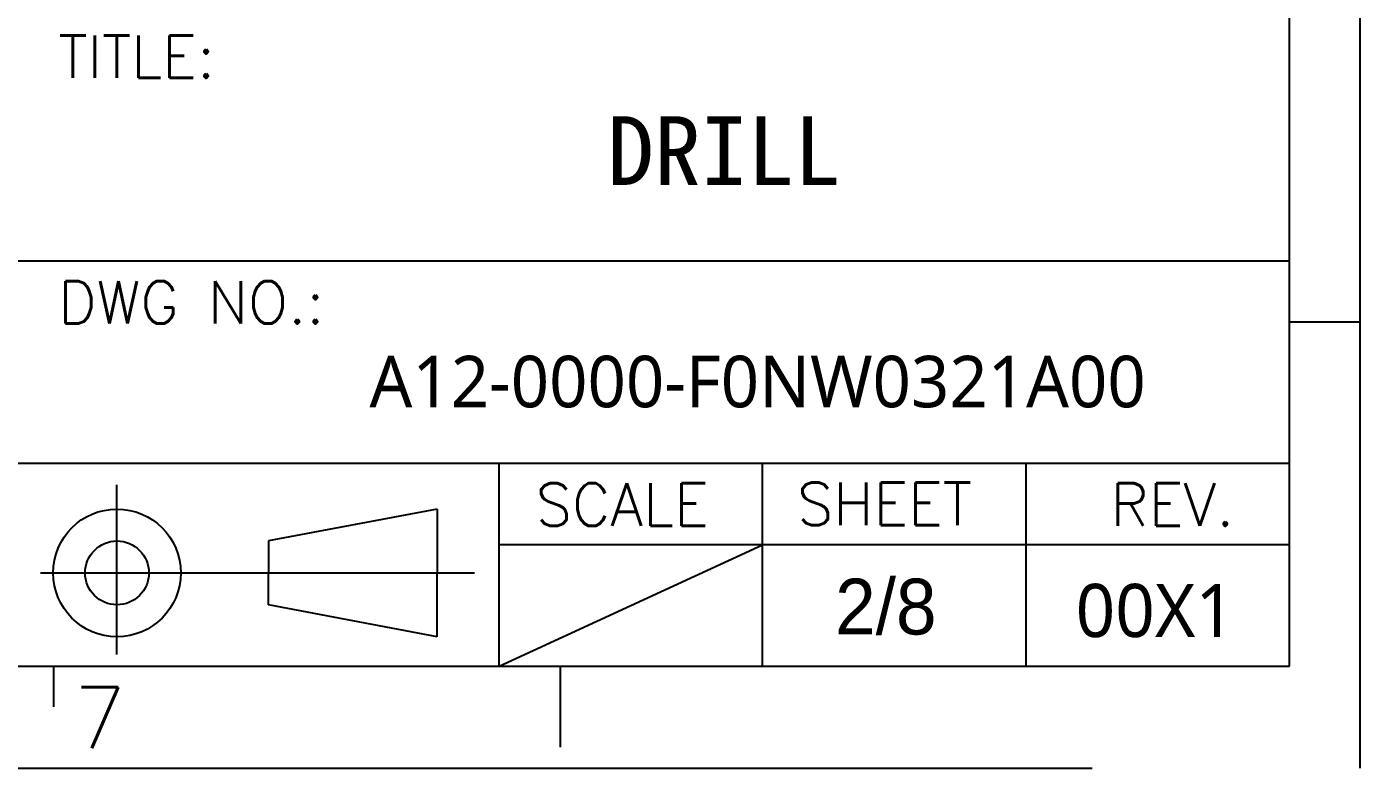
# Model space of a CAD drawing. Header units: millimetres. Extents: x 0 to 442, y 0 to 314.
# Drawn here: x 368.4 to 442.2, y 0 to 41 of the extents above; entities that cross this region are included whole.
import ezdxf

# ---------------------------------------------------------------- set-up
doc = ezdxf.new("R2010")
doc.units = ezdxf.units.MM
doc.header["$LTSCALE"] = 23.1
doc.linetypes.add('CENTER', pattern=[50.8, 31.75, -6.35, 6.35, -6.35])
doc.linetypes.add('PHANTOM', pattern=[29.5, 9.5, -1.5, 3, -1.5, 3, -1.5, 9.5])
doc.layers.get('0').update_dxf_attribs({"linetype": 'CONTINUOUS'})
doc.layers.add('0PAPERF', color=2, linetype='PHANTOM', plot=False)
doc.styles.add('SIMPLEX', font='simplex.shx')
doc.styles.get("Standard").update_dxf_attribs({"font": 'simplex.shx', "width": 0.8})

msp = doc.modelspace()

# ---------------------------------------------------------------- linework, layer by layer
for p, q in [((438.255, 5.646), (438.255, 304.883)), ((438.255, 28.061), (312.733, 28.061)), ((438.255, 24.699), (442.178, 24.699)), ((438.255, 16.854), (367.649, 16.854)), ((394.546, 5.646), (394.546, 16.854)), ((409.116, 5.646), (409.116, 16.854)), ((423.686, 5.646), (423.686, 16.854)), ((391.116, 14.341), (381.776, 12.576)), ((391.116, 14.341), (391.116, 10.811)), ((381.776, 12.576), (381.776, 10.811)), ((438.255, 12.371), (394.546, 12.371)), ((394.546, 5.646), (409.116, 12.371)), ((381.776, 9.046), (381.776, 10.811)), ((391.116, 7.281), (391.116, 10.811)), ((391.116, 7.281), (381.776, 9.046)), ((5.652, 5.646), (438.255, 5.646)), ((369.89, 5.646), (369.89, 3.405)), ((397.909, 5.646), (397.909, 1.164))]:
    msp.add_line(p, q)
at = {"linetype": 'CENTER', "ltscale": 0.05}
for p, q in [((373.403, 6.29), (373.403, 15.687)), ((369.169, 10.811), (393.173, 10.811))]:
    msp.add_line(p, q, dxfattribs=at)
for radius in [3.53, 1.765]:
    msp.add_circle((373.403, 10.811), radius)
at = {"layer": '0PAPERF'}
for p, q in [((442.178, 0), (442.178, 314.294)), ((0, 0), (442.178, 0))]:
    msp.add_line(p, q, dxfattribs=at)

# ---------------------------------------------------------------- texts
at = {"style": 'SIMPLEX'}
for s, height, p in [('TITLE:', 2.3535, (370.159, 38.19)), ('DWG NO.:', 2.3535, (370.159, 24.604)), ('SCALE ', 2.3535, (396.557, 13.413)), ('SHEET', 2.3535, (411.012, 13.452)), ('REV.', 2.3535, (428.356, 13.413)), ('7', 3.362, (371.011, 1.119))]:
    msp.add_text(s, height=height, dxfattribs=at).set_placement(p)
at = {"insert": (400.523, 36.071), "char_height": 3.8, "width": 30.85384, "attachment_point": 1}
msp.add_mtext('{\\fSimSun|b0|i0|c134|p2;\\W1;DRILL}', dxfattribs=at)
at = {"color": 0, "attachment_point": 5}
for s, insert, char_height, width in [('{\\fMicrosoft JhengHei|b0|i0|c136|p18;\\W1;A12-0000-\\fMicrosoft JhengHei|b0|i0|c136|p18;F0NW0321A00}', (408.84, 21.376), 2.85, 74.99458), ('{\\fPMingLiU|b0|i0|c136|p18;\\W1;2/8}', (415.932, 8.925), 3.0857, 148.53059), ('{\\fMicrosoft JhengHei|b0|i0|c136|p18;\\W1;00X1}', (430.839, 8.711), 2.93967, 141.50125)]:
    msp.add_mtext(s, dxfattribs=dict(at, insert=insert, char_height=char_height, width=width))

doc.saveas('drawing.dxf')
